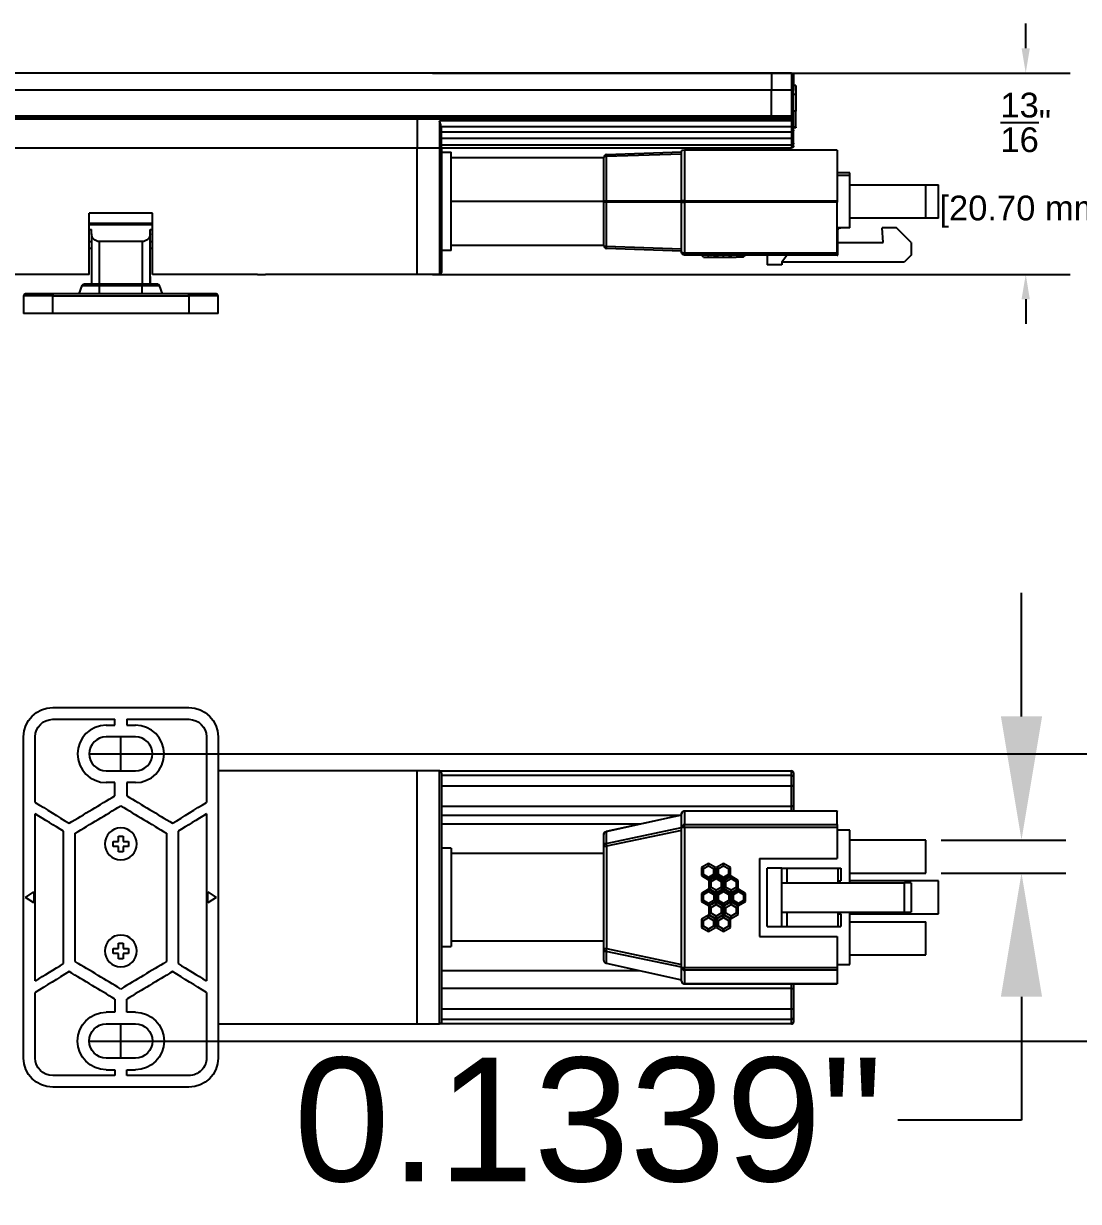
# Model space of a CAD drawing. Header units: inches. Extents: x 0.2 to 18.3, y 0.2 to 10.2.
# Drawn here: x 11.783 to 16.053, y 0.47 to 5.235 of the extents above; entities that cross this region are included whole.
import ezdxf

# ---------------------------------------------------------------- set-up
doc = ezdxf.new("R2010")
doc.units = ezdxf.units.IN
doc.header["$MEASUREMENT"] = 0
doc.linetypes.add('CENTER', pattern=[0.6, 0.375, -0.075, 0.075, -0.075])
doc.layers.get('Defpoints').update_dxf_attribs({"color": 1})
doc.layers.add('Nano', color=7, linetype='Continuous')
doc.styles.get("Standard").update_dxf_attribs({"font": 'Arial.ttf'})
doc.dimstyles.new('.1 DIM', dxfattribs={"dimscale": 0, "dimtxt": 0.1, "dimasz": 0.1, "dimexe": 0.18, "dimexo": 0.0625, "dimgap": 0.09, "dimtad": 0, "dimtih": 1, "dimtoh": 1, "dimdec": 5, "dimzin": 0, "dimdsep": 46, "dimlunit": 4, "dimtxsty": 'Standard', "dimcen": 0.09, "dimadec": 0, "dimazin": 0, "dimtfac": 1, "dimtdec": 5, "dimtofl": 0, "dimtmove": 0, "dimatfit": 3, "dimfxl": 1, "dimtolj": 1, "dimtzin": 0, "dimarcsym": 0})
doc.dimstyles.new('.5 DIM', dxfattribs={"dimscale": 0, "dimtxt": 0.5, "dimasz": 0.5, "dimexe": 0.18, "dimexo": 0.0625, "dimgap": 0.09, "dimtad": 0, "dimtih": 1, "dimtoh": 1, "dimdec": 4, "dimzin": 0, "dimdsep": 46, "dimlunit": 3, "dimtxsty": 'Standard', "dimcen": 0.25, "dimadec": 0, "dimazin": 0, "dimtfac": 1, "dimtdec": 4, "dimtofl": 0, "dimtmove": 0, "dimatfit": 3, "dimfxl": 1, "dimtolj": 1, "dimtzin": 0, "dimarcsym": 0})

# ---------------------------------------------------------------- blocks, each defined once
blk = doc.blocks.new('*D7')
at = {"layer": 'Defpoints', "color": 0, "lineweight": -2, "transparency": 16777216}
for p, q in [((15.8394, 5.1349), (15.8394, 5.2349)), ((13.4384, 5.0349), (16.0194, 5.0349)), ((13.4384, 4.22), (16.0194, 4.22)), ((15.8394, 4.12), (15.8394, 4.02))]:
    blk.add_line(p, q, dxfattribs=at)
at = {"layer": 'Defpoints', "color": 0, "transparency": 16777216}
for p in [(13.3759, 5.0349), (15.8394, 5.0349), (13.3759, 4.22)]:
    blk.add_point(p, dxfattribs=at)
for points in [[(15.8227, 5.1349), (15.856, 5.1349), (15.8394, 5.0349)], [(15.8227, 4.12), (15.856, 4.12), (15.8394, 4.22)]]:
    blk.add_solid(points, dxfattribs=at)
at = {"layer": 'Defpoints', "color": 0, "transparency": 16777216, "char_height": 0.1, "attachment_point": 5}
for s, insert in [('\\A1;{\\H1x;\\S13/16;}"', (15.8394, 4.8351)), ('\\A1;[20.70 mm]', (15.8394, 4.4738))]:
    blk.add_mtext(s, dxfattribs=dict(at, insert=insert))
blk = doc.blocks.new('*D8')
at = {"layer": 'Defpoints', "color": 0, "lineweight": -2, "transparency": 16777216}
for p, q in [((12.2396, 2.2809), (16.6338, 2.2809)), ((16.4538, 2.1809), (16.4538, 2.0607)), ((16.4538, 1.2194), (16.4538, 1.3396)), ((12.2396, 1.1194), (16.6338, 1.1194))]:
    blk.add_line(p, q, dxfattribs=at)
at = {"layer": 'Defpoints', "color": 0, "transparency": 16777216}
for p in [(12.1771, 2.2809), (12.1771, 1.1194), (16.4538, 1.1194)]:
    blk.add_point(p, dxfattribs=at)
for points in [[(16.4371, 2.1809), (16.4704, 2.1809), (16.4538, 2.2809)], [(16.4371, 1.2194), (16.4704, 1.2194), (16.4538, 1.1194)]]:
    blk.add_solid(points, dxfattribs=at)
at = {"layer": 'Defpoints', "color": 0, "transparency": 16777216, "char_height": 0.1, "attachment_point": 5}
for s, insert in [('\\A1;1{\\H1x;\\S5/32;}"', (16.4538, 1.9071)), ('\\A1;[29.50 mm]', (16.4538, 1.5465))]:
    blk.add_mtext(s, dxfattribs=dict(at, insert=insert))
blk = doc.blocks.new('*D21')
at = {"layer": 'Defpoints', "color": 0, "lineweight": -2, "transparency": 16777216}
for p, q in [((15.8223, 2.4324), (15.8223, 2.9324)), ((15.4975, 1.9324), (16.0023, 1.9324)), ((15.4975, 1.7986), (16.0023, 1.7986)), ((15.8223, 1.2986), (15.8223, 0.7986)), ((15.8223, 0.7986), (15.3223, 0.7986))]:
    blk.add_line(p, q, dxfattribs=at)
at = {"layer": 'Defpoints', "color": 0, "transparency": 16777216}
for p in [(15.435, 1.9324), (15.435, 1.7986), (15.8223, 1.7986)]:
    blk.add_point(p, dxfattribs=at)
for points in [[(15.7389, 2.4324), (15.9056, 2.4324), (15.8223, 1.9324)], [(15.7389, 1.2986), (15.9056, 1.2986), (15.8223, 1.7986)]]:
    blk.add_solid(points, dxfattribs=at)
at = {"layer": 'Defpoints', "color": 0, "transparency": 16777216, "insert": (14.0693, 0.7986), "char_height": 0.5, "attachment_point": 5}
blk.add_mtext('\\A1;0.1339"', dxfattribs=at)

msp = doc.modelspace()

# ---------------------------------------------------------------- linework, layer by layer
at = {"layer": 'Nano', "linetype": 'Continuous'}
for p, q in [((14.810982, 5.034924), (3.019667, 5.034924)), ((14.810982, 5.034924), (14.810982, 4.966336)), ((14.891691, 5.034924), (14.810982, 5.034924)), ((14.810982, 5.034924), (14.810982, 4.966336)), ((14.891691, 5.034924), (14.891691, 4.966336)), ((14.899565, 5.02705), (14.899565, 4.963949)), ((3.019667, 4.966336), (14.810982, 4.966336)), ((14.810982, 4.966336), (14.891691, 4.966336)), ((14.810982, 4.860975), (14.810982, 4.966336)), ((14.810982, 4.860975), (14.810982, 4.966336)), ((14.891691, 4.966336), (14.891691, 4.860975)), ((14.908309, 4.984749), (14.899565, 4.984749)), ((14.899565, 4.858588), (14.899565, 4.963949)), ((14.908309, 4.984749), (14.908309, 4.949369)), ((14.899565, 4.94937), (14.908309, 4.94937)), ((14.908309, 4.94967), (14.909402, 4.94967)), ((14.908309, 4.949646), (14.909402, 4.949646)), ((14.908309, 4.94937), (14.908309, 4.880336)), ((14.810982, 4.860975), (3.019667, 4.860975)), ((14.891691, 4.860975), (14.810982, 4.860975)), ((14.810982, 4.860975), (14.810982, 4.850234)), ((14.810982, 4.850234), (14.810982, 4.860975)), ((14.891691, 4.860975), (14.891691, 4.850234)), ((14.908309, 4.880336), (14.899565, 4.880336)), ((14.908309, 4.815463), (14.908309, 4.880336)), ((3.019667, 4.855734), (14.810982, 4.855734)), ((3.019667, 4.849885), (14.810982, 4.849885)), ((4.454704, 4.849885), (13.375946, 4.849885)), ((13.375946, 4.849885), (13.375946, 4.731775)), ((13.375946, 4.849885), (14.810982, 4.849885)), ((13.375946, 4.849885), (13.375946, 4.731775)), ((13.466497, 4.840838), (13.466497, 4.731775)), ((14.891691, 4.840838), (13.466497, 4.840838)), ((13.473479, 4.818978), (14.891691, 4.818978)), ((14.810982, 4.855734), (14.891691, 4.855734)), ((14.810982, 4.850234), (14.891691, 4.850234)), ((14.810982, 4.849885), (14.810982, 4.850234)), ((14.810982, 4.849885), (14.810982, 4.850234)), ((14.891691, 4.850234), (14.891691, 4.840838)), ((14.891691, 4.850234), (14.899565, 4.850234)), ((14.891691, 4.840838), (14.899565, 4.840838)), ((14.891691, 4.840838), (14.891691, 4.797222)), ((14.899565, 4.850234), (14.899565, 4.858588)), ((14.899565, 4.840838), (14.899565, 4.850234)), ((14.899565, 4.803037), (14.899565, 4.840838)), ((14.908309, 4.815463), (14.899565, 4.815463)), ((14.908309, 4.81381), (14.899565, 4.81381)), ((14.908309, 4.813448), (14.899565, 4.813448)), ((14.908309, 4.813446), (14.899565, 4.813446)), ((14.908309, 4.815463), (14.908309, 4.81381)), ((14.908309, 4.813448), (14.908309, 4.81381)), ((13.474371, 4.731775), (13.474371, 4.811376)), ((13.474371, 4.797222), (14.891691, 4.797222)), ((13.474371, 4.771311), (14.891691, 4.771311)), ((14.891691, 4.797222), (14.891691, 4.771311)), ((14.891691, 4.771311), (14.891691, 4.743261)), ((14.899565, 4.778677), (14.899565, 4.803037)), ((14.899565, 4.750752), (14.899565, 4.778677)), ((4.454704, 4.731775), (13.375946, 4.731775)), ((13.375946, 4.219965), (13.375946, 4.731775)), ((13.375946, 4.731775), (13.466497, 4.731775)), ((13.375946, 4.219965), (13.375946, 4.731775)), ((13.466497, 4.731775), (13.466497, 4.219965)), ((13.474371, 4.731775), (13.466497, 4.731775)), ((14.891691, 4.743261), (13.474371, 4.743261)), ((13.474371, 4.731775), (13.474371, 4.227839)), ((13.474371, 4.731775), (14.891691, 4.731775)), ((14.446811, 4.51524), (14.446811, 4.719964)), ((15.076733, 4.723021), (14.458623, 4.723021)), ((14.458623, 4.723021), (14.458623, 4.518297)), ((14.891691, 4.743261), (14.891691, 4.731775)), ((14.899565, 4.739649), (14.899565, 4.750752)), ((15.076733, 4.723021), (15.076733, 4.518297)), ((13.474371, 4.714059), (13.513741, 4.714059)), ((13.513741, 4.316422), (13.513741, 4.714059)), ((14.131851, 4.692405), (13.513741, 4.692405)), ((14.131851, 4.51524), (14.131851, 4.693623)), ((14.446811, 4.707285), (14.141206, 4.696613)), ((14.141206, 4.696613), (14.141206, 4.51823)), ((14.14325, 4.705427), (14.446811, 4.716027)), ((15.127914, 4.631382), (15.076733, 4.631382)), ((15.076733, 4.621539), (15.127914, 4.621539)), ((15.127914, 4.621539), (15.127914, 4.631382)), ((15.127914, 4.408941), (15.127914, 4.621539)), ((15.127914, 4.582169), (15.435, 4.582169)), ((15.435, 4.582169), (15.486182, 4.582169)), ((15.435, 4.448311), (15.435, 4.582169)), ((15.486182, 4.448311), (15.486182, 4.582169)), ((14.131851, 4.51524), (13.513741, 4.51524)), ((14.131851, 4.51524), (14.141124, 4.51524)), ((14.131851, 4.336857), (14.131851, 4.51524)), ((14.141124, 4.51524), (14.446811, 4.51524)), ((14.141206, 4.51823), (14.446811, 4.51823)), ((14.446811, 4.51225), (14.141206, 4.51225)), ((14.141206, 4.51225), (14.141206, 4.333867)), ((14.446811, 4.310516), (14.446811, 4.51524)), ((14.446811, 4.51524), (14.458623, 4.51524)), ((14.458623, 4.518297), (15.076733, 4.518297)), ((14.458623, 4.51524), (14.458623, 4.518297)), ((14.458623, 4.512183), (14.458623, 4.51524)), ((14.458623, 4.51524), (15.076733, 4.51524)), ((14.458623, 4.512183), (14.458623, 4.307459)), ((15.076733, 4.512183), (14.458623, 4.512183)), ((15.076733, 4.518297), (15.076733, 4.51524)), ((15.076733, 4.51524), (15.076733, 4.512183)), ((15.076733, 4.307459), (15.076733, 4.512183)), ((12.049177, 4.219965), (12.049177, 4.468622)), ((12.305082, 4.468622), (12.049177, 4.468622)), ((12.305082, 4.219965), (12.305082, 4.468622)), ((15.435, 4.448311), (15.127914, 4.448311)), ((15.486182, 4.448311), (15.435, 4.448311)), ((12.049175, 4.402114), (12.059019, 4.402114)), ((12.049177, 4.428015), (12.305082, 4.428015)), ((12.049177, 4.42225), (12.305082, 4.42225)), ((12.059019, 4.38448), (12.059019, 4.402114)), ((12.059019, 4.38448), (12.059019, 4.180599)), ((12.295239, 4.38448), (12.295239, 4.402114)), ((12.295239, 4.402114), (12.305083, 4.402114)), ((12.295239, 4.180599), (12.295239, 4.38448)), ((15.127914, 4.408941), (15.076733, 4.408941)), ((15.078701, 4.298705), (15.078701, 4.39713)), ((15.263002, 4.349886), (15.257835, 4.408941)), ((15.31689, 4.408941), (15.257835, 4.408941)), ((15.375945, 4.349886), (15.31689, 4.408941)), ((12.049177, 4.353096), (12.059019, 4.353096)), ((12.090515, 4.180598), (12.090515, 4.352984)), ((12.263743, 4.352984), (12.090515, 4.352984)), ((12.263743, 4.352984), (12.263743, 4.180598)), ((12.295239, 4.353096), (12.305082, 4.353096)), ((13.513741, 4.338075), (14.131851, 4.338075)), ((15.078701, 4.349886), (15.263002, 4.349886)), ((15.375945, 4.349886), (15.375945, 4.298705)), ((12.049177, 4.326836), (12.059019, 4.326836)), ((12.295239, 4.326836), (12.305082, 4.326836)), ((13.513741, 4.316422), (13.474371, 4.316422)), ((14.141206, 4.333867), (14.446811, 4.323195)), ((14.446811, 4.314453), (14.14325, 4.325053)), ((14.458623, 4.307459), (15.076733, 4.307459)), ((14.458623, 4.298705), (14.458623, 4.307459)), ((15.076733, 4.298705), (14.458623, 4.298705)), ((14.535309, 4.290522), (14.527126, 4.298705)), ((14.535309, 4.290522), (14.555781, 4.290522)), ((14.555781, 4.290522), (14.555781, 4.298705)), ((14.555781, 4.290522), (14.576252, 4.290522)), ((14.565704, 4.290457), (14.565639, 4.290522)), ((14.565704, 4.290457), (14.586141, 4.290457)), ((14.576252, 4.290522), (14.584435, 4.298705)), ((14.586141, 4.290457), (14.586141, 4.298705)), ((14.586141, 4.290457), (14.606577, 4.290457)), ((14.595939, 4.290522), (14.587756, 4.298705)), ((14.595939, 4.290522), (14.616411, 4.290522)), ((14.606577, 4.290457), (14.606642, 4.290522)), ((14.616411, 4.290522), (14.616411, 4.298705)), ((14.616411, 4.290522), (14.636882, 4.290522)), ((14.626334, 4.290457), (14.626269, 4.290522)), ((14.626334, 4.290457), (14.646771, 4.290457)), ((14.636882, 4.290522), (14.645065, 4.298705)), ((14.646771, 4.290457), (14.646771, 4.298705)), ((14.646771, 4.290457), (14.667207, 4.290457)), ((14.667207, 4.290457), (14.675455, 4.298705)), ((14.667693, 4.290943), (14.677102, 4.290943)), ((14.677102, 4.290943), (14.677102, 4.298705)), ((14.677102, 4.290943), (14.697798, 4.290943)), ((14.697798, 4.290943), (14.70556, 4.298705)), ((14.793268, 4.298704), (14.793268, 4.259335)), ((14.852323, 4.271146), (14.872008, 4.298705)), ((15.076731, 4.298705), (15.078701, 4.298705)), ((15.076733, 4.307459), (15.076733, 4.298705)), ((15.375945, 4.298705), (15.348386, 4.271146)), ((14.852323, 4.259335), (14.793268, 4.259335)), ((14.852323, 4.271146), (15.348386, 4.271146)), ((14.852323, 4.271146), (14.852323, 4.259335)), ((12.049177, 4.219965), (5.781473, 4.219965)), ((12.295239, 4.212091), (12.297208, 4.212091)), ((12.297208, 4.180595), (12.297208, 4.212091)), ((12.730176, 4.219965), (12.692876, 4.219965)), ((13.375946, 4.219965), (12.762308, 4.219965)), ((13.466497, 4.219965), (13.375946, 4.219965)), ((12.007995, 4.141225), (12.020439, 4.175414)), ((12.020439, 4.175414), (12.090515, 4.175414)), ((12.090515, 4.180595), (12.027838, 4.180595)), ((12.263743, 4.180595), (12.090515, 4.180595)), ((12.090515, 4.180595), (12.090515, 4.175414)), ((12.090515, 4.175414), (12.263743, 4.175414)), ((12.090515, 4.141225), (12.090515, 4.175414)), ((12.326421, 4.180595), (12.263743, 4.180595)), ((12.263743, 4.180595), (12.263743, 4.175414)), ((12.263743, 4.175414), (12.33382, 4.175414)), ((12.263743, 4.141225), (12.263743, 4.175414)), ((12.346263, 4.141225), (12.33382, 4.175414)), ((11.901539, 4.133351), (11.783429, 4.133351)), ((11.783429, 4.133351), (11.783429, 4.062485)), ((11.901539, 4.141225), (11.791303, 4.141225)), ((12.452719, 4.141225), (11.901539, 4.141225)), ((11.901539, 4.141225), (11.901539, 4.133351)), ((11.901539, 4.133351), (12.452719, 4.133351)), ((11.901539, 4.062485), (11.901539, 4.133351)), ((12.562955, 4.141225), (12.452719, 4.141225)), ((12.452719, 4.133351), (12.452719, 4.141225)), ((12.570829, 4.133351), (12.452719, 4.133351)), ((12.452719, 4.133351), (12.452719, 4.062485)), ((12.570829, 4.062485), (12.570829, 4.133351)), ((11.901539, 4.062485), (11.783429, 4.062485)), ((12.452719, 4.062485), (11.901539, 4.062485)), ((12.570829, 4.062485), (12.452719, 4.062485)), ((11.901539, 2.467869), (12.452719, 2.467869)), ((11.901539, 2.420625), (12.153507, 2.420625)), ((12.118074, 2.397003), (12.153507, 2.397003)), ((12.153507, 2.397003), (12.153507, 2.420625)), ((12.200751, 2.420625), (12.452719, 2.420625)), ((12.200751, 2.420625), (12.200751, 2.397003)), ((12.200751, 2.397003), (12.236184, 2.397003)), ((11.783429, 1.050549), (11.783429, 2.349759)), ((11.830673, 2.084346), (11.830673, 2.349759)), ((12.236184, 2.349759), (12.118074, 2.349759)), ((12.523585, 2.34976), (12.523585, 2.084346)), ((12.570829, 2.34976), (12.570829, 1.050549)), ((12.118074, 2.211964), (12.236184, 2.211964)), ((13.375946, 2.211964), (12.570804, 2.211964)), ((13.375946, 1.188344), (13.375946, 2.211964)), ((13.466497, 2.211964), (13.375946, 2.211964)), ((13.375946, 1.188344), (13.375946, 2.211964)), ((13.466497, 1.188344), (13.466497, 2.211964)), ((13.466497, 2.211964), (14.891691, 2.211964)), ((13.474371, 2.20409), (13.474371, 1.196218)), ((14.891691, 2.192724), (13.474371, 2.192724)), ((14.891691, 2.192724), (14.891691, 2.211964)), ((14.891691, 2.151377), (14.891691, 2.192724)), ((14.899565, 2.20409), (14.899565, 2.187415)), ((12.153507, 2.16472), (12.118074, 2.16472)), ((12.153507, 2.111562), (12.153507, 2.16472)), ((12.200751, 2.16472), (12.200751, 2.111562)), ((12.236184, 2.16472), (12.200751, 2.16472)), ((13.474371, 2.151377), (14.891691, 2.151377)), ((14.891691, 2.068919), (14.891691, 2.151377)), ((14.899565, 2.187415), (14.899565, 2.148592)), ((14.899565, 2.148592), (14.899565, 2.066493)), ((13.474371, 2.068919), (14.891691, 2.068919)), ((14.458623, 2.049729), (14.458623, 2.050132)), ((14.458623, 2.050132), (15.076733, 2.050132)), ((14.458623, 2.049729), (14.458623, 1.994873)), ((15.076733, 2.049729), (14.458623, 2.049729)), ((14.891691, 2.049729), (14.891691, 2.068919)), ((14.899565, 2.066493), (14.899565, 2.049729)), ((15.076733, 2.050132), (15.076733, 2.049729)), ((15.076733, 1.994873), (15.076733, 2.049729)), ((11.830673, 1.362171), (11.830673, 2.038138)), ((12.523585, 2.038138), (12.523585, 1.362171)), ((13.474371, 2.032647), (14.4414, 2.032647)), ((14.141124, 1.966569), (14.446811, 2.033837)), ((14.446811, 2.033443), (14.141206, 1.966194)), ((14.446811, 1.983465), (14.446811, 2.038321)), ((14.277357, 1.996154), (13.474371, 1.996154)), ((14.131851, 1.907237), (14.131851, 1.955034)), ((14.141124, 1.966569), (14.141206, 1.966194)), ((14.141206, 1.918396), (14.446811, 1.982786)), ((14.141206, 1.966194), (14.141206, 1.918396)), ((14.446811, 1.971196), (14.14325, 1.907237)), ((14.446811, 1.416844), (14.446811, 1.983465)), ((14.458623, 1.983465), (14.446811, 1.983465)), ((14.458623, 1.994873), (15.076733, 1.994873)), ((14.458623, 1.983465), (14.458623, 1.994873)), ((15.076733, 1.983465), (14.458623, 1.983465)), ((14.458623, 1.983465), (14.458623, 1.416844)), ((15.076733, 1.994873), (15.076733, 1.983465)), ((15.076733, 1.983465), (15.076733, 1.857635)), ((15.127914, 1.971808), (15.076733, 1.971808)), ((15.127914, 1.759205), (15.127914, 1.971808)), ((12.145633, 1.926532), (12.167287, 1.926532)), ((12.145633, 1.906847), (12.145633, 1.926532)), ((12.167287, 1.906847), (12.145633, 1.906847)), ((12.167287, 1.926532), (12.167287, 1.948185)), ((12.167287, 1.948185), (12.186972, 1.948185)), ((12.167287, 1.885193), (12.167287, 1.906847)), ((12.186972, 1.948185), (12.186972, 1.926532)), ((12.186972, 1.926532), (12.208625, 1.926532)), ((12.186972, 1.906847), (12.186972, 1.885193)), ((12.208625, 1.906847), (12.186972, 1.906847)), ((12.208625, 1.926532), (12.208625, 1.906847)), ((14.131851, 1.907237), (14.14325, 1.907237)), ((14.131851, 1.493072), (14.131851, 1.907237)), ((14.14325, 1.907237), (14.14325, 1.493072)), ((15.435, 1.932438), (15.127914, 1.932438)), ((15.435, 1.79858), (15.435, 1.932438)), ((12.186972, 1.885193), (12.167287, 1.885193)), ((13.513741, 1.898973), (13.474371, 1.898973)), ((13.513741, 1.898973), (13.513741, 1.700154)), ((14.131851, 1.87732), (13.513741, 1.87732)), ((14.555781, 1.837966), (14.527126, 1.821422)), ((14.527126, 1.821422), (14.527126, 1.788335)), ((14.535309, 1.816698), (14.527126, 1.821422)), ((14.535309, 1.816698), (14.555781, 1.828517)), ((14.535309, 1.79306), (14.535309, 1.816698)), ((14.555781, 1.828517), (14.555781, 1.837966)), ((14.584435, 1.821422), (14.555781, 1.837966)), ((14.555781, 1.828517), (14.576252, 1.816698)), ((14.576252, 1.816698), (14.584435, 1.821422)), ((14.576252, 1.816698), (14.576252, 1.79306)), ((14.584435, 1.788335), (14.584435, 1.821422)), ((14.616411, 1.837966), (14.587756, 1.821422)), ((14.595939, 1.816698), (14.587756, 1.821422)), ((14.587756, 1.821422), (14.587756, 1.788335)), ((14.595939, 1.816698), (14.616411, 1.828517)), ((14.595939, 1.79306), (14.595939, 1.816698)), ((14.645065, 1.821422), (14.616411, 1.837966)), ((14.616411, 1.828517), (14.616411, 1.837966)), ((14.616411, 1.828517), (14.636882, 1.816698)), ((14.636882, 1.816698), (14.645065, 1.821422)), ((14.636882, 1.816698), (14.636882, 1.79306)), ((14.645065, 1.788335), (14.645065, 1.821422)), ((14.761772, 1.857635), (14.761772, 1.542674)), ((14.761772, 1.857635), (15.076733, 1.857635)), ((14.852323, 1.818265), (14.793268, 1.818265)), ((14.793268, 1.582044), (14.793268, 1.818265)), ((14.852323, 1.582044), (14.852323, 1.818265)), ((14.852323, 1.818265), (14.872008, 1.818265)), ((14.872008, 1.818265), (14.872008, 1.75921)), ((14.872008, 1.818265), (15.078701, 1.818265)), ((15.078701, 1.818265), (15.078701, 1.75921)), ((15.078701, 1.818265), (15.090512, 1.818265)), ((15.090512, 1.818265), (15.090512, 1.767084)), ((14.535309, 1.79306), (14.527126, 1.788335)), ((14.527126, 1.788335), (14.555781, 1.771792)), ((14.555781, 1.781241), (14.535309, 1.79306)), ((14.576252, 1.79306), (14.555781, 1.781241)), ((14.555781, 1.771792), (14.584435, 1.788335)), ((14.555781, 1.771792), (14.555781, 1.781241)), ((14.586141, 1.785639), (14.557456, 1.769078)), ((14.565704, 1.764316), (14.557456, 1.769078)), ((14.557456, 1.769078), (14.557456, 1.735956)), ((14.565704, 1.764316), (14.586141, 1.776115)), ((14.565704, 1.740718), (14.565704, 1.764316)), ((14.576252, 1.79306), (14.584435, 1.788335)), ((14.614825, 1.769078), (14.586141, 1.785639)), ((14.586141, 1.776115), (14.586141, 1.785639)), ((14.586141, 1.776115), (14.606577, 1.764316)), ((14.595939, 1.79306), (14.587756, 1.788335)), ((14.587756, 1.788335), (14.616411, 1.771792)), ((14.616411, 1.781241), (14.595939, 1.79306)), ((14.606577, 1.764316), (14.614825, 1.769078)), ((14.606577, 1.764316), (14.606577, 1.740718)), ((14.614825, 1.735956), (14.614825, 1.769078)), ((14.636882, 1.79306), (14.616411, 1.781241)), ((14.616411, 1.771792), (14.645065, 1.788335)), ((14.616411, 1.771792), (14.616411, 1.781241)), ((14.646771, 1.785639), (14.618086, 1.769078)), ((14.618086, 1.769078), (14.618086, 1.735956)), ((14.626334, 1.764316), (14.618086, 1.769078)), ((14.626334, 1.764316), (14.646771, 1.776115)), ((14.626334, 1.740718), (14.626334, 1.764316)), ((14.636882, 1.79306), (14.645065, 1.788335)), ((14.646771, 1.776115), (14.646771, 1.785639)), ((14.675455, 1.769078), (14.646771, 1.785639)), ((14.646771, 1.776115), (14.667207, 1.764316)), ((14.667207, 1.764316), (14.675455, 1.769078)), ((14.667207, 1.764316), (14.667207, 1.740718)), ((14.675455, 1.735956), (14.675455, 1.769078)), ((15.078701, 1.767084), (15.090512, 1.767084)), ((15.127914, 1.79858), (15.435, 1.79858)), ((15.486182, 1.767084), (15.127914, 1.767084)), ((15.486182, 1.633225), (15.486182, 1.767084)), ((11.791303, 1.700154), (11.824768, 1.722464)), ((11.824768, 1.722464), (11.824768, 1.677845)), ((12.529491, 1.677845), (12.529491, 1.722464)), ((12.529491, 1.722464), (12.562955, 1.700154)), ((14.555842, 1.733015), (14.527384, 1.716585)), ((14.527384, 1.716585), (14.527384, 1.683724)), ((14.535146, 1.712103), (14.527384, 1.716585)), ((14.535146, 1.712103), (14.555842, 1.724052)), ((14.555842, 1.724052), (14.555842, 1.733015)), ((14.5843, 1.716585), (14.555842, 1.733015)), ((14.555842, 1.724052), (14.576538, 1.712103)), ((14.565704, 1.740718), (14.557456, 1.735956)), ((14.557456, 1.735956), (14.586141, 1.719395)), ((14.586141, 1.728918), (14.565704, 1.740718)), ((14.576538, 1.712103), (14.5843, 1.716585)), ((14.5843, 1.683724), (14.5843, 1.716585)), ((14.606577, 1.740718), (14.586141, 1.728918)), ((14.586141, 1.719395), (14.614825, 1.735956)), ((14.586141, 1.719395), (14.586141, 1.728918)), ((14.616472, 1.733015), (14.588014, 1.716585)), ((14.588014, 1.716585), (14.588014, 1.683724)), ((14.595776, 1.712103), (14.588014, 1.716585)), ((14.595776, 1.712103), (14.616472, 1.724052)), ((14.606577, 1.740718), (14.614825, 1.735956)), ((14.616472, 1.724052), (14.616472, 1.733015)), ((14.64493, 1.716585), (14.616472, 1.733015)), ((14.616472, 1.724052), (14.637168, 1.712103)), ((14.626334, 1.740718), (14.618086, 1.735956)), ((14.618086, 1.735956), (14.646771, 1.719395)), ((14.646771, 1.728918), (14.626334, 1.740718)), ((14.637168, 1.712103), (14.64493, 1.716585)), ((14.64493, 1.683724), (14.64493, 1.716585)), ((14.667207, 1.740718), (14.646771, 1.728918)), ((14.646771, 1.719395), (14.675455, 1.735956)), ((14.646771, 1.719395), (14.646771, 1.728918)), ((14.677102, 1.733015), (14.648644, 1.716585)), ((14.656406, 1.712103), (14.648644, 1.716585)), ((14.648644, 1.716585), (14.648644, 1.683724)), ((14.656406, 1.712103), (14.677102, 1.724052)), ((14.667207, 1.740718), (14.675455, 1.735956)), ((14.70556, 1.716585), (14.677102, 1.733015)), ((14.677102, 1.724052), (14.677102, 1.733015)), ((14.677102, 1.724052), (14.697798, 1.712103)), ((14.697798, 1.712103), (14.70556, 1.716585)), ((14.70556, 1.683724), (14.70556, 1.716585)), ((14.852323, 1.75921), (15.348386, 1.75921)), ((15.375945, 1.75921), (15.348386, 1.75921)), ((15.348386, 1.641099), (15.348386, 1.75921)), ((15.375945, 1.75921), (15.375945, 1.641099)), ((11.824768, 1.677845), (11.791303, 1.700154)), ((12.562955, 1.700154), (12.529491, 1.677845)), ((13.513741, 1.700154), (13.513741, 1.501336)), ((14.535146, 1.688206), (14.527384, 1.683724)), ((14.527384, 1.683724), (14.555842, 1.667294)), ((14.535146, 1.688206), (14.535146, 1.712103)), ((14.555842, 1.676257), (14.535146, 1.688206)), ((14.576538, 1.688206), (14.555842, 1.676257)), ((14.555842, 1.667294), (14.5843, 1.683724)), ((14.555842, 1.667294), (14.555842, 1.676257)), ((14.586141, 1.680914), (14.557456, 1.664353)), ((14.565704, 1.659591), (14.586141, 1.671391)), ((14.576538, 1.712103), (14.576538, 1.688206)), ((14.576538, 1.688206), (14.5843, 1.683724)), ((14.614825, 1.664353), (14.586141, 1.680914)), ((14.586141, 1.671391), (14.586141, 1.680914)), ((14.586141, 1.671391), (14.606577, 1.659591)), ((14.595776, 1.688206), (14.588014, 1.683724)), ((14.588014, 1.683724), (14.616472, 1.667294)), ((14.595776, 1.688206), (14.595776, 1.712103)), ((14.616472, 1.676257), (14.595776, 1.688206)), ((14.637168, 1.688206), (14.616472, 1.676257)), ((14.616472, 1.667294), (14.64493, 1.683724)), ((14.616472, 1.667294), (14.616472, 1.676257)), ((14.646771, 1.680914), (14.618086, 1.664353)), ((14.626334, 1.659591), (14.646771, 1.671391)), ((14.637168, 1.712103), (14.637168, 1.688206)), ((14.637168, 1.688206), (14.64493, 1.683724)), ((14.646771, 1.671391), (14.646771, 1.680914)), ((14.675455, 1.664353), (14.646771, 1.680914)), ((14.646771, 1.671391), (14.667207, 1.659591)), ((14.656406, 1.688206), (14.648644, 1.683724)), ((14.648644, 1.683724), (14.677102, 1.667294)), ((14.656406, 1.688206), (14.656406, 1.712103)), ((14.677102, 1.676257), (14.656406, 1.688206)), ((14.697798, 1.688206), (14.677102, 1.676257)), ((14.677102, 1.667294), (14.70556, 1.683724)), ((14.677102, 1.667294), (14.677102, 1.676257)), ((14.697798, 1.712103), (14.697798, 1.688206)), ((14.697798, 1.688206), (14.70556, 1.683724)), ((14.555781, 1.628517), (14.527126, 1.611974)), ((14.584435, 1.611974), (14.555781, 1.628517)), ((14.555781, 1.619068), (14.555781, 1.628517)), ((14.557456, 1.664353), (14.557456, 1.631231)), ((14.565704, 1.659591), (14.557456, 1.664353)), ((14.565704, 1.635993), (14.557456, 1.631231)), ((14.557456, 1.631231), (14.586141, 1.61467)), ((14.565704, 1.635993), (14.565704, 1.659591)), ((14.586141, 1.624194), (14.565704, 1.635993)), ((14.606577, 1.635993), (14.586141, 1.624194)), ((14.586141, 1.61467), (14.614825, 1.631231)), ((14.586141, 1.61467), (14.586141, 1.624194)), ((14.616411, 1.628517), (14.587756, 1.611974)), ((14.606577, 1.659591), (14.614825, 1.664353)), ((14.606577, 1.659591), (14.606577, 1.635993)), ((14.606577, 1.635993), (14.614825, 1.631231)), ((14.614825, 1.631231), (14.614825, 1.664353)), ((14.616411, 1.619068), (14.616411, 1.628517)), ((14.645065, 1.611974), (14.616411, 1.628517)), ((14.618086, 1.664353), (14.618086, 1.631231)), ((14.626334, 1.659591), (14.618086, 1.664353)), ((14.626334, 1.635993), (14.618086, 1.631231)), ((14.618086, 1.631231), (14.646771, 1.61467)), ((14.626334, 1.635993), (14.626334, 1.659591)), ((14.646771, 1.624194), (14.626334, 1.635993)), ((14.667207, 1.635993), (14.646771, 1.624194)), ((14.646771, 1.61467), (14.675455, 1.631231)), ((14.646771, 1.61467), (14.646771, 1.624194)), ((14.667207, 1.659591), (14.675455, 1.664353)), ((14.667207, 1.659591), (14.667207, 1.635993)), ((14.667207, 1.635993), (14.675455, 1.631231)), ((14.675455, 1.631231), (14.675455, 1.664353)), ((14.852323, 1.641099), (15.348386, 1.641099)), ((14.872008, 1.641099), (14.872008, 1.582044)), ((15.078701, 1.641099), (15.078701, 1.582044)), ((15.078701, 1.633225), (15.090512, 1.633225)), ((15.090512, 1.633225), (15.090512, 1.582044)), ((15.127914, 1.428501), (15.127914, 1.641104)), ((15.127914, 1.633225), (15.486182, 1.633225)), ((15.348386, 1.641099), (15.375945, 1.641099)), ((14.535309, 1.607249), (14.527126, 1.611974)), ((14.527126, 1.611974), (14.527126, 1.578887)), ((14.535309, 1.583611), (14.527126, 1.578887)), ((14.527126, 1.578887), (14.555781, 1.562343)), ((14.535309, 1.607249), (14.555781, 1.619068)), ((14.535309, 1.583611), (14.535309, 1.607249)), ((14.555781, 1.571792), (14.535309, 1.583611)), ((14.555781, 1.619068), (14.576252, 1.607249)), ((14.576252, 1.583611), (14.555781, 1.571792)), ((14.555781, 1.562343), (14.584435, 1.578887)), ((14.576252, 1.607249), (14.584435, 1.611974)), ((14.576252, 1.607249), (14.576252, 1.583611)), ((14.576252, 1.583611), (14.584435, 1.578887)), ((14.584435, 1.578887), (14.584435, 1.611974)), ((14.587756, 1.611974), (14.587756, 1.578887)), ((14.595939, 1.607249), (14.587756, 1.611974)), ((14.595939, 1.583611), (14.587756, 1.578887)), ((14.587756, 1.578887), (14.616411, 1.562343)), ((14.595939, 1.607249), (14.616411, 1.619068)), ((14.595939, 1.583611), (14.595939, 1.607249)), ((14.616411, 1.571792), (14.595939, 1.583611)), ((14.616411, 1.619068), (14.636882, 1.607249)), ((14.636882, 1.583611), (14.616411, 1.571792)), ((14.616411, 1.562343), (14.645065, 1.578887)), ((14.636882, 1.607249), (14.645065, 1.611974)), ((14.636882, 1.607249), (14.636882, 1.583611)), ((14.636882, 1.583611), (14.645065, 1.578887)), ((14.645065, 1.578887), (14.645065, 1.611974)), ((14.793268, 1.582044), (14.852323, 1.582044)), ((14.852323, 1.582044), (14.872008, 1.582044)), ((14.872008, 1.582044), (15.078701, 1.582044)), ((15.078701, 1.582044), (15.090512, 1.582044)), ((15.127914, 1.601729), (15.435, 1.601729)), ((15.435, 1.467871), (15.435, 1.601729)), ((14.555781, 1.562343), (14.555781, 1.571792)), ((14.616411, 1.562343), (14.616411, 1.571792)), ((14.761772, 1.542674), (15.076733, 1.542674)), ((15.076733, 1.542674), (15.076733, 1.416844)), ((12.145633, 1.493462), (12.167287, 1.493462)), ((12.145633, 1.473777), (12.145633, 1.493462)), ((12.167287, 1.493462), (12.167287, 1.515115)), ((12.167287, 1.515115), (12.186972, 1.515115)), ((12.186972, 1.515115), (12.186972, 1.493462)), ((12.186972, 1.493462), (12.208625, 1.493462)), ((12.208625, 1.493462), (12.208625, 1.473777)), ((13.474371, 1.501336), (13.513741, 1.501336)), ((14.131851, 1.522989), (13.513741, 1.522989)), ((14.131851, 1.493072), (14.14325, 1.493072)), ((14.131851, 1.445275), (14.131851, 1.493072)), ((14.446811, 1.417523), (14.141206, 1.481913)), ((14.141206, 1.481913), (14.141206, 1.434115)), ((14.14325, 1.493072), (14.446811, 1.429112)), ((12.167287, 1.473777), (12.145633, 1.473777)), ((12.167287, 1.452123), (12.167287, 1.473777)), ((12.186972, 1.452123), (12.167287, 1.452123)), ((12.186972, 1.473777), (12.186972, 1.452123)), ((12.208625, 1.473777), (12.186972, 1.473777)), ((14.141206, 1.434115), (14.141124, 1.43374)), ((14.141124, 1.43374), (14.446811, 1.366472)), ((14.141206, 1.434115), (14.446811, 1.366866)), ((15.127914, 1.467871), (15.435, 1.467871)), ((13.474371, 1.404155), (14.275567, 1.404155)), ((14.446811, 1.361988), (14.446811, 1.416844)), ((14.446811, 1.416844), (14.458623, 1.416844)), ((14.458623, 1.416844), (15.076733, 1.416844)), ((14.458623, 1.405436), (14.458623, 1.416844)), ((15.076733, 1.405436), (14.458623, 1.405436)), ((14.458623, 1.405436), (14.458623, 1.35058)), ((15.076733, 1.428501), (15.127914, 1.428501)), ((15.076733, 1.416844), (15.076733, 1.405436)), ((15.076733, 1.405436), (15.076733, 1.35058)), ((14.458623, 1.35058), (15.076733, 1.35058)), ((14.458623, 1.350177), (14.458623, 1.35058)), ((15.076733, 1.350177), (14.458623, 1.350177)), ((14.891691, 1.33139), (14.891691, 1.35058)), ((14.899565, 1.35058), (14.899565, 1.333816)), ((15.076733, 1.35058), (15.076733, 1.350177)), ((11.830673, 1.050549), (11.830673, 1.315963)), ((12.153507, 1.288747), (12.153507, 1.235588)), ((12.200751, 1.235588), (12.200751, 1.288747)), ((12.523585, 1.315963), (12.523585, 1.050549)), ((14.891691, 1.33139), (13.474371, 1.33139)), ((14.891691, 1.248932), (14.891691, 1.33139)), ((14.899565, 1.333816), (14.899565, 1.251717)), ((13.474371, 1.248932), (14.891691, 1.248932)), ((14.891691, 1.207585), (14.891691, 1.248932)), ((14.899565, 1.251717), (14.899565, 1.212894)), ((12.153507, 1.235588), (12.118074, 1.235588)), ((12.236184, 1.235588), (12.200751, 1.235588)), ((13.474371, 1.207585), (14.891691, 1.207585)), ((14.891691, 1.188344), (14.891691, 1.207585)), ((14.899565, 1.212894), (14.899565, 1.196218)), ((12.118074, 1.188344), (12.236184, 1.188344)), ((12.570804, 1.188344), (13.375946, 1.188344)), ((13.375946, 1.188344), (13.466497, 1.188344)), ((14.891691, 1.188344), (13.466497, 1.188344)), ((12.236184, 1.050549), (12.118074, 1.050549)), ((12.118074, 1.003305), (12.153507, 1.003305)), ((12.153507, 1.003305), (12.153507, 0.979683)), ((12.200751, 1.003305), (12.236184, 1.003305)), ((12.200751, 0.979683), (12.200751, 1.003305)), ((12.153507, 0.979683), (11.901539, 0.979683)), ((12.452719, 0.979683), (12.200751, 0.979683)), ((12.452719, 0.932439), (11.901539, 0.932439))]:
    msp.add_line(p, q, dxfattribs=at)
at = {"layer": 'Nano'}
msp.add_line((12.692876, 4.219965), (12.305082, 4.219965), dxfattribs=at)
at = {"layer": 'Nano', "linetype": 'CENTER', "ltscale": 0.7}
for p, q in [((12.177129, 2.211964), (12.177129, 2.349759)), ((12.177129, 1.050549), (12.177129, 1.188344))]:
    msp.add_line(p, q, dxfattribs=at)
at = {"layer": 'Nano', "linetype": 'CENTER'}
for p, q in [((12.049177, 2.280862), (12.305082, 2.280862)), ((12.049177, 1.119447), (12.305082, 1.119447))]:
    msp.add_line(p, q, dxfattribs=at)
at = {"layer": 'Nano', "linetype": 'Continuous', "extrusion": (0, 0, -1)}
for centre in [(-12.177129, 1.916689), (-12.177129, 1.483619)]:
    msp.add_circle(centre, 0.064351, dxfattribs=at)
for centre, radius, start, end in [((-14.891691, 5.02705), 0.007874, 90, 180), ((-14.891691, 4.739649), 0.007874, 180, 270), ((-15.090512, 4.39713), 0.011811, 0, 90), ((-14.458623, 4.310516), 0.011811, 270, 0), ((-12.027838, 4.172721), 0.007874, 20, 90), ((-11.901539, 2.349759), 0.11811, 0, 90), ((-12.452719, 2.349759), 0.11811, 90, 179.999935), ((-11.901539, 2.349759), 0.070866, 0.000006, 90), ((-12.452719, 2.349759), 0.070866, 90, 179.999979), ((-14.458623, 2.038321), 0.011811, 0, 90), ((-14.143662, 1.955034), 0.011811, 0, 77.58959), ((-12.118074, 1.119447), 0.116141, 270, 90), ((-12.236184, 1.119447), 0.116141, 90, 270), ((-13.466497, 1.196218), 0.007874, 180, 270), ((-12.118074, 1.119447), 0.068897, 270, 90), ((-12.236184, 1.119447), 0.068897, 90, 270), ((-11.901539, 1.050549), 0.11811, 270, 0), ((-11.901539, 1.050549), 0.070866, 270, 0), ((-12.452719, 1.050549), 0.11811, 180, 270), ((-12.452719, 1.050549), 0.070866, 179.999996, 270)]:
    msp.add_arc(centre, radius, start, end, dxfattribs=at)
at = {"layer": 'Nano', "linetype": 'Continuous'}
for centre, radius, start, end in [((14.143662, 4.693623), 0.011811, 92, 180), ((14.143662, 4.336857), 0.011811, 180, 268), ((13.466497, 4.227839), 0.007874, 270, 0), ((11.791303, 4.133351), 0.007874, 90, 180), ((12.562955, 4.133351), 0.007874, 0, 90), ((12.118074, 2.280862), 0.116141, 90, 270), ((12.236184, 2.280862), 0.116141, 270, 90), ((12.118074, 2.280862), 0.068897, 90, 270), ((12.236184, 2.280862), 0.068897, 270, 90), ((13.466497, 2.20409), 0.007874, 0, 90), ((14.891691, 2.20409), 0.007874, 0, 90), ((14.143662, 1.445275), 0.011811, 180, 257.58959), ((14.458623, 1.361988), 0.011811, 180, 270), ((14.891691, 1.196218), 0.007874, 270, 0)]:
    msp.add_arc(centre, radius, start, end, dxfattribs=at)
at = {"layer": 'Nano', "linetype": 'Continuous', "extrusion": (-3.74928e-33, 6.12303e-17, -1)}
for centre, radius, start, end in [((-12.090515, 4.38448), 0.031496, 270, 0), ((-12.263743, 4.38448), 0.031496, 180, 270), ((-12.326421, 4.172721), 0.007874, 90, 160)]:
    msp.add_arc(centre, radius, start, end, dxfattribs=at)
at = {"layer": 'Nano', "linetype": 'Continuous', "extrusion": (0, 0, -1)}
for centre, major_axis, ratio, start_param, end_param in [((14.891691, 4.963949), (0.007874, 0), 0.30314783, 4.71238898, 6.28318531), ((14.891691, 4.858588), (-0.007874, 0), 0.30314783, 1.57079633, 3.14159265), ((14.891691, 4.803037), (-0.007874, 0), 0.73855698, 3.14159265, 4.71238898), ((14.891691, 4.750752), (-0.007874, 0), 0.95137463, 3.14159265, 4.71238898)]:
    msp.add_ellipse(centre, major_axis=major_axis, ratio=ratio, start_param=start_param, end_param=end_param, dxfattribs=at)
at = {"layer": 'Nano', "linetype": 'Continuous'}
for centre, major_axis, ratio, start_param, end_param in [((14.458623, 4.719964), (0.011811, 0), 0.25881905, 1.57079633, 3.14159265), ((14.143662, 4.693623), (0.011811, 0), 0.25881905, 1.78023584, 3.14159265), ((14.143662, 4.693623), (-0.000412, 0.011804), 0.20605085, 0, 1.30749965), ((14.143662, 4.51524), (0.011811, 0), 0.25881905, 1.78023584, 3.14159265), ((14.143662, 4.51524), (0.011811, 0), 0.25881905, 3.14159265, 4.50294947), ((14.143662, 4.51524), (0, 0.011811), 0.21491278, 1.31484772, 1.57079633), ((14.143662, 4.51524), (0, 0.011811), 0.21491278, 1.57079633, 1.82674493), ((14.458623, 4.51524), (0.011811, 0), 0.25881905, 1.57079633, 3.14159265), ((14.458623, 4.51524), (0.011811, 0), 0.25881905, 3.14159265, 4.71238898), ((14.143662, 4.336857), (0.011811, 0), 0.25881905, 3.14159265, 4.50294947), ((14.143662, 4.336857), (0.000412, 0.011804), 0.20605085, 1.834093, 3.14159265), ((14.458623, 4.310516), (0.011811, 0), 0.25881905, 3.14159265, 4.71238898), ((14.891691, 2.187415), (0.007874, 0), 0.67419106, 0, 1.57079633), ((14.458623, 2.038321), (0.011811, 0), 0.96592583, 1.57079633, 3.14159265), ((14.891691, 2.066493), (-0.007874, 0), 0.30803622, 3.14159265, 4.71238898), ((14.143662, 1.955034), (0.011811, 0), 0.96592583, 1.78023584, 3.14159265), ((14.458623, 1.983465), (0.011811, 0), 0.96592583, 1.57079633, 3.14159265), ((14.143662, 1.907237), (0.011811, 0), 0.96592583, 1.78023584, 3.14159265), ((14.143662, 1.907237), (-0.002435, 0.011557), 0.0341506, 0.25610134, 1.563601), ((14.143662, 1.493072), (-0.011811, 0), 0.96592583, 0, 1.36135682), ((14.143662, 1.493072), (0.002435, 0.011557), 0.0341506, 1.57799166, 2.88549131), ((14.143662, 1.445275), (-0.011811, 0), 0.96592583, 0, 1.36135682), ((14.458623, 1.416844), (-0.011811, 0), 0.96592583, 0, 1.57079633), ((14.458623, 1.361988), (-0.011811, 0), 0.96592583, 0, 1.57079633), ((14.891691, 1.333816), (-0.007874, 0), 0.30803622, 1.57079633, 3.14159265), ((14.891691, 1.212894), (-0.007874, 0), 0.67419106, 1.57079633, 3.14159265)]:
    msp.add_ellipse(centre, major_axis=major_axis, ratio=ratio, start_param=start_param, end_param=end_param, dxfattribs=at)
for points, knots in [([(13.474371, 4.811376), (13.474371, 4.816059), (13.47314, 4.820968), (13.470153, 4.830852), (13.468323, 4.835835), (13.466497, 4.840838)], [0, 0, 0, 0, 0.5, 0.5, 1, 1, 1, 1]), ([(14.891691, 4.771311), (14.893771, 4.771311), (14.895805, 4.772109), (14.89871, 4.774827), (14.899565, 4.776758), (14.899565, 4.778677)], [0, 0, 0, 0, 0.5, 0.5, 1, 1, 1, 1]), ([(12.731994, 4.219984), (12.733736, 4.219998), (12.736036, 4.22001), (12.740616, 4.220023), (12.742977, 4.220025), (12.747665, 4.220026), (12.750023, 4.220025), (12.754666, 4.220016), (12.757016, 4.220008), (12.759042, 4.219994)], [0, 0, 0, 0, 0.25, 0.25, 0.5, 0.5, 0.75, 0.75, 1, 1, 1, 1]), ([(12.759042, 4.219994), (12.759874, 4.219989), (12.760615, 4.219983), (12.76177, 4.219972), (12.762129, 4.219968), (12.762292, 4.219965), (12.76231, 4.219965), (12.76231, 4.219965)], [0, 0, 0, 0, 0.43774549, 0.43774549, 0.87549098, 0.87549098, 1, 1, 1, 1]), ([(14.899565, 2.148592), (14.899565, 2.149318), (14.89871, 2.150048), (14.895805, 2.151075), (14.893771, 2.151377), (14.891691, 2.151377)], [0, 0, 0, 0, 0.5, 0.5, 1, 1, 1, 1]), ([(14.891691, 1.248932), (14.893771, 1.248932), (14.895805, 1.249234), (14.89871, 1.250261), (14.899565, 1.250991), (14.899565, 1.251717)], [0, 0, 0, 0, 0.5, 0.5, 1, 1, 1, 1])]:
    msp.add_open_spline(points, degree=3, knots=knots, dxfattribs=at)
for points in [[(12.730149, 4.219967), (12.730167, 4.219968), (12.730803, 4.219974), (12.731994, 4.219984)], [(11.967794, 2.000091), (12.029698, 2.037248), (12.091603, 2.074405), (12.153507, 2.111562)], [(12.200751, 2.111562), (12.262655, 2.074405), (12.32456, 2.037248), (12.386464, 2.000091)], [(11.830673, 2.084346), (11.87638, 2.056261), (11.922087, 2.028176), (11.967794, 2.000091)], [(11.99272, 1.959951), (12.05419, 1.996847), (12.11566, 2.033743), (12.177129, 2.070639)], [(12.177129, 2.070639), (12.238599, 2.033743), (12.300068, 1.996847), (12.361538, 1.959951)], [(12.386464, 2.000091), (12.432171, 2.028176), (12.477878, 2.056261), (12.523585, 2.084346)], [(11.945476, 1.967596), (11.907209, 1.99111), (11.868941, 2.014624), (11.830673, 2.038138)], [(12.523585, 2.038138), (12.485317, 2.014624), (12.44705, 1.99111), (12.408782, 1.967596)], [(11.945476, 1.432713), (11.945476, 1.611007), (11.945476, 1.789302), (11.945476, 1.967596)], [(11.99272, 1.440358), (11.99272, 1.613556), (11.99272, 1.786753), (11.99272, 1.959951)], [(12.361538, 1.959951), (12.361538, 1.786753), (12.361538, 1.613556), (12.361538, 1.440358)], [(12.408782, 1.967596), (12.408782, 1.789302), (12.408782, 1.611007), (12.408782, 1.432713)], [(11.830673, 1.362171), (11.868941, 1.385685), (11.907209, 1.409199), (11.945476, 1.432713)], [(12.177129, 1.32967), (12.11566, 1.366566), (12.05419, 1.403462), (11.99272, 1.440358)], [(12.361538, 1.440358), (12.300068, 1.403462), (12.238599, 1.366566), (12.177129, 1.32967)], [(12.408782, 1.432713), (12.44705, 1.409199), (12.485317, 1.385685), (12.523585, 1.362171)], [(11.967794, 1.400218), (11.922087, 1.372133), (11.87638, 1.344048), (11.830673, 1.315963)], [(12.153507, 1.288747), (12.091603, 1.325904), (12.029698, 1.363061), (11.967794, 1.400218)], [(12.386464, 1.400218), (12.32456, 1.363061), (12.262655, 1.325904), (12.200751, 1.288747)], [(12.523585, 1.315963), (12.477878, 1.344048), (12.432171, 1.372133), (12.386464, 1.400218)]]:
    msp.add_open_spline(points, degree=3, dxfattribs=at)

# ---------------------------------------------------------------- dimensions: what is measured, and where the dimension line sits
at = {"layer": 'Defpoints'}
for base, p1, p2, picture, middle in [((15.839379, 5.034924), (13.375946, 4.219965), (13.375946, 5.034924), '*D7', (15.839379, 4.627445)), ((16.4537805549, 1.1194469839), (12.1771291002, 2.2808619838), (12.1771291002, 1.1194469839), '*D8', (16.4537805549, 1.7001544839))]:
    dim = msp.add_linear_dim(base=base, p1=p1, p2=p2, angle=90, dimstyle='.1 DIM', override={"dimscale": 1, "dimpost": '\\X'}, dxfattribs=at)
    dim.commit()
    dim.dimension.update_dxf_attribs({"geometry": picture, "text_midpoint": middle, "dimtype": 160})
dim = msp.add_linear_dim(base=(15.822283, 1.79858), p1=(15.435, 1.932438), p2=(15.435, 1.79858), angle=90, dimstyle='.5 DIM', override={"dimscale": 1}, dxfattribs=at)
dim.commit()
dim.dimension.update_dxf_attribs({"geometry": '*D21', "text_midpoint": (14.069255, 0.79858)})

doc.saveas('drawing.dxf')
